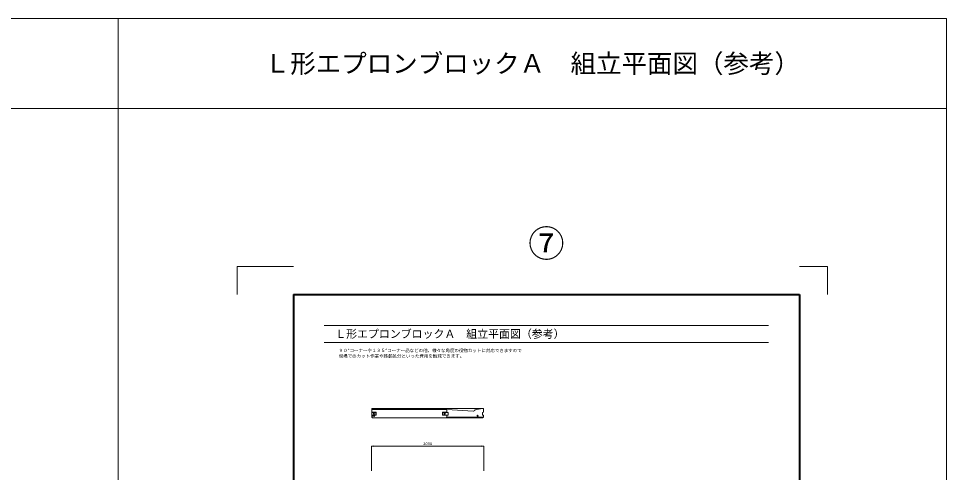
# Model space of a CAD drawing. Units: millimetres at full size; details may follow other scales. Extents: x 15766 to 83153, y 33859 to 66135.
# Drawn here: x 66650 to 83153, y 58055 to 66135 of the extents above; entities that cross this region are included whole.
import ezdxf
from ezdxf.enums import TextEntityAlignment as Align

# ---------------------------------------------------------------- set-up
doc = ezdxf.new("R2010")
doc.units = ezdxf.units.MM
doc.header["$LTSCALE"] = 28
doc.linetypes.add('USER2', pattern=[1.35, 0.75, -0.6])
for name, color, linetype, lineweight in [('0_2', 1, 'Continuous', 13), ('Defpoints_3', 7, 'Continuous', 13), ('インサート', 3, 'USER2', 5), ('図枠', 7, 'Continuous', 5), ('寸法線', 7, 'Continuous', 13), ('文字', 7, 'Continuous', 13), ('本体', 2, 'Continuous', 13), ('補助線', 8, 'Continuous', 13)]:
    doc.layers.add(name, color=color, linetype=linetype, lineweight=lineweight)
doc.styles.add('ＭＳ ゴシック', font='')
doc.styles.get('ＭＳ ゴシック').set_extended_font_data('MS Gothic')

# ---------------------------------------------------------------- blocks, each defined once
blk = doc.blocks.new('open_arrow')
at = {"color": 0, "linetype": 'Continuous', "lineweight": -2}
blk.add_lwpolyline([(7.5, 1.25), (0, 0), (7.5, -1.25)], dxfattribs=at)

msp = doc.modelspace()

# ---------------------------------------------------------------- linework, layer by layer
at = {"layer": '0_2'}
for p, q in [((15766.3, 66135.04), (83153.02, 66135.04)), ((68421.9, 66135.04), (68421.9, 44557.45)), ((83153.02, 66135.04), (83153.02, 44557.45)), ((15766.3, 64534.68), (83153.02, 64534.68))]:
    msp.add_line(p, q, dxfattribs=at)
at = {"layer": 'Defpoints_3'}
for p, q in [((70537.46, 61720.73), (70537.46, 61220.73)), ((71537.46, 61720.73), (70537.46, 61720.73)), ((80537.46, 61720.73), (81037.46, 61720.73)), ((81037.46, 61720.73), (81037.46, 61220.73))]:
    msp.add_line(p, q, dxfattribs=at)
at = {"layer": 'インサート'}
for p, q in [((72977.25, 59073.35), (72931.25, 59073.35)), ((72931.25, 59073.35), (72931.25, 59056.85)), ((72961.25, 59071.1), (72931.25, 59071.1)), ((72961.25, 59059.1), (72931.25, 59059.1)), ((72977.25, 59056.85), (72931.25, 59056.85)), ((72961.25, 59071.1), (72961.25, 59059.1)), ((72981.25, 59077.1), (72977.25, 59077.1)), ((72977.25, 59077.1), (72977.25, 59053.1)), ((72981.25, 59053.1), (72977.25, 59053.1)), ((72981.25, 59077.1), (72981.25, 59053.1))]:
    msp.add_line(p, q, dxfattribs=at)
at = {"layer": 'インサート', "linetype": 'Continuous'}
for centre, radius in [((72971.25, 59100.1), 8.25), ((72971.25, 59100.1), 6), ((74229.25, 59100.1), 8.25), ((74229.25, 59100.1), 6), ((74813.19, 59065.1), 8.25), ((74813.19, 59065.1), 6)]:
    msp.add_circle(centre, radius, dxfattribs=at)
at = {"layer": '図枠', "lineweight": 40}
for p, q in [((71537.46, 61220.73), (80537.46, 61220.73)), ((71537.46, 61220.73), (71537.46, 47370.73)), ((80537.46, 61220.73), (80537.46, 47370.73))]:
    msp.add_line(p, q, dxfattribs=at)
at = {"layer": '図枠', "lineweight": 13}
for p, q in [((72087.46, 60670.73), (79987.46, 60670.73)), ((72087.46, 60370.73), (79987.46, 60370.73))]:
    msp.add_line(p, q, dxfattribs=at)
at = {"layer": '寸法線'}
for p, q in [((72926.25, 58525.1), (74926.25, 58525.1)), ((72926.25, 58085.1), (72926.25, 58525.1)), ((74926.25, 58085.1), (74926.25, 58525.1))]:
    msp.add_line(p, q, dxfattribs=at)
at = {"layer": '本体'}
for p, q in [((72931.25, 59195.1), (74919.25, 59195.1)), ((72931.25, 59195.1), (72931.25, 59040.1)), ((72931.25, 59175.1), (74269.25, 59175.1)), ((74734.85, 59146.3), (74269.25, 59175.1)), ((74269.25, 59175.1), (74269.25, 59127.6)), ((74269.25, 59127.6), (74288.25, 59122.6)), ((74288.25, 59122.6), (74288.25, 59077.6)), ((74759.95, 59162.51), (74750.69, 59152.6)), ((74896.25, 59195.1), (74770.41, 59168.41)), ((74919.25, 59195.1), (74919.25, 59127.6)), ((72931.25, 59040.1), (72946.25, 59025.1)), ((72946.25, 59025.1), (74254.25, 59025.1)), ((74269.25, 59040.1), (74254.25, 59025.1)), ((74254.25, 59025.1), (74904.25, 59025.1)), ((74288.25, 59077.6), (74269.25, 59072.6)), ((74269.25, 59072.6), (74269.25, 59040.1)), ((74904.25, 59025.1), (74919.25, 59040.1)), ((74919.25, 59072.6), (74919.25, 59040.1))]:
    msp.add_line(p, q, dxfattribs=at)
at = {"layer": '本体', "lineweight": 5}
for p, q in [((73011.25, 59127.6), (72931.25, 59127.6)), ((73006.25, 59122.6), (72931.25, 59122.6)), ((73011.25, 59127.6), (73006.25, 59122.6)), ((73006.25, 59122.6), (73006.25, 59077.6)), ((73011.25, 59127.6), (73011.25, 59072.6)), ((74189.25, 59127.6), (74269.25, 59127.6)), ((74189.25, 59127.6), (74189.25, 59072.6)), ((74189.25, 59127.6), (74194.25, 59122.6)), ((74194.25, 59122.6), (74269.25, 59122.6)), ((74194.25, 59122.6), (74194.25, 59077.6)), ((74269.25, 59122.6), (74288.25, 59122.6)), ((73006.25, 59077.6), (72931.25, 59077.6)), ((73011.25, 59072.6), (72931.25, 59072.6)), ((73006.25, 59077.6), (73011.25, 59072.6)), ((74194.25, 59077.6), (74189.25, 59072.6)), ((74189.25, 59072.6), (74269.25, 59072.6)), ((74194.25, 59077.6), (74269.25, 59077.6)), ((74269.25, 59077.6), (74288.25, 59077.6))]:
    msp.add_line(p, q, dxfattribs=at)
at = {"layer": '本体', "lineweight": 9}
for p, q in [((74919.25, 59127.6), (74900.25, 59122.6)), ((74900.25, 59122.6), (74900.25, 59077.6)), ((74269.25, 59040.1), (74919.25, 59040.1)), ((74900.25, 59077.6), (74919.25, 59072.6))]:
    msp.add_line(p, q, dxfattribs=at)
at = {"layer": '本体'}
for centre, start, end in [((74736.08, 59166.27), 266.46044, 316.912), ((74774.56, 59148.84), 101.97613, 136.912)]:
    msp.add_arc(centre, 20, start, end, dxfattribs=at)

# ---------------------------------------------------------------- block references
at = {"layer": '寸法線', "xscale": 4.8, "yscale": 4.8}
msp.add_blockref('open_arrow', (72926.25, 58525.1), dxfattribs=at)
at = {"layer": '寸法線', "xscale": 4.8, "yscale": 4.8, "rotation": 180}
msp.add_blockref('open_arrow', (74926.25, 58525.1), dxfattribs=at)

# ---------------------------------------------------------------- texts
at = {"layer": '図枠', "style": 'ＭＳ ゴシック'}
msp.add_text('\u3000Ｌ形エプロンブロックＡ\u3000組立平面図（参考）', height=142.4, dxfattribs=at).set_placement((72087.46, 60520.73), align=Align.MIDDLE_LEFT)
at = {"layer": '寸法線', "style": 'ＭＳ ゴシック'}
msp.add_text('2000', height=51.27, dxfattribs=at).set_placement((73926.25, 58567.1), align=Align.MIDDLE_CENTER)
at = {"layer": '文字', "style": 'ＭＳ ゴシック'}
msp.add_text('Ｌ形エプロンブロックＡ\u3000組立平面図（参考）', height=332.3, dxfattribs=at).set_placement((75787.46, 65334.86), align=Align.MIDDLE_CENTER)
for s, p in [('９０°コーナーや１３５°コーナー品などの他、様々な角度の役物カットに対応できますので', (72343.25, 60254.7)), ('現場でのカット作業や残骸処分といった費用を軽減できます。', (72343.25, 60154.7))]:
    msp.add_text(s, height=56.96, dxfattribs=at).set_placement(p, align=Align.TOP_LEFT)
at = {"layer": '補助線', "color": 1, "style": 'ＭＳ ゴシック'}
msp.add_text('⑦', height=474.7, dxfattribs=at).set_placement((76037.46, 62368.23), align=Align.TOP_CENTER)

doc.saveas('drawing.dxf')
